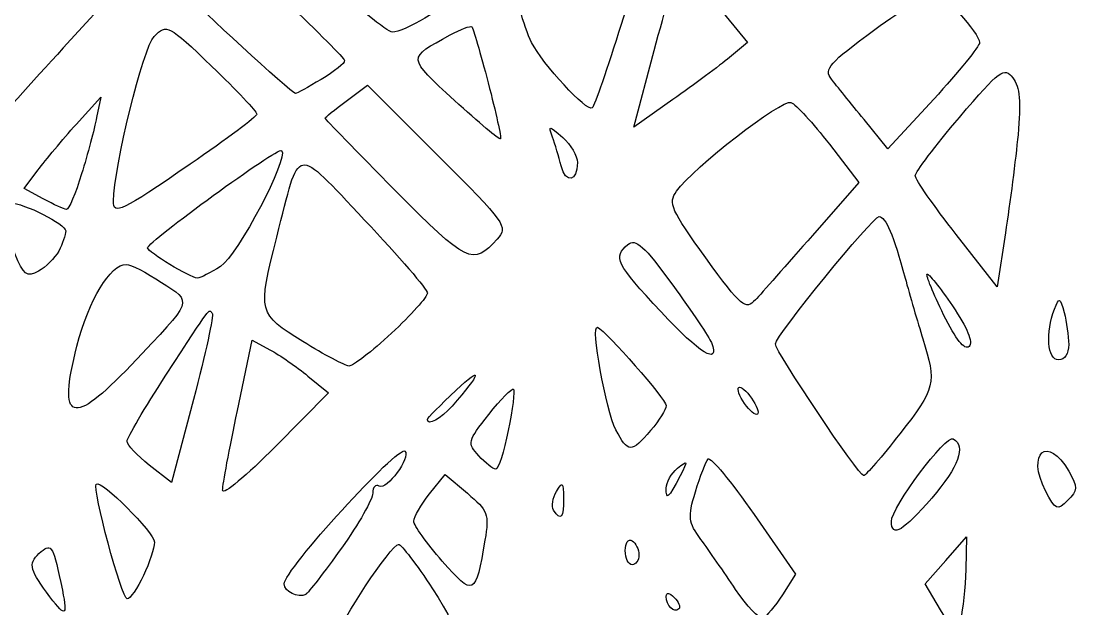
# Model space of a CAD drawing. Header units: centimetres. Extents: x -52 to 49, y -21 to 24.
# Drawn here: x -30.044 to -25.947, y -14.617 to -12.339 of the extents above; entities that cross this region are included whole.
import ezdxf

# ---------------------------------------------------------------- set-up
doc = ezdxf.new("R2010")
doc.units = ezdxf.units.CM
doc.header["$MEASUREMENT"] = 0
doc.layers.add('Layer 1', color=7, linetype='Continuous')

msp = doc.modelspace()

# ---------------------------------------------------------------- linework, layer by layer
at = {"layer": 'Layer 1'}
for points, knots in [([(-28.47842, -12.32713), (-28.47842, -12.32713), (-28.38882, -12.27175), (-28.38882, -12.27175), (-28.38882, -12.27175), (-28.38882, -12.27175), (-28.51946, -12.12208), (-28.51946, -12.12208), (-28.51946, -12.12208), (-28.59131, -12.03976), (-28.7081, -11.91577), (-28.779, -11.84656), (-28.779, -11.84656), (-28.779, -11.84656), (-28.9079, -11.72071), (-28.9079, -11.72071), (-28.9079, -11.72071), (-28.9079, -11.72071), (-29.01265, -11.82852), (-29.01265, -11.82852), (-29.01265, -11.82852), (-29.01265, -11.82852), (-29.1174, -11.93633), (-29.1174, -11.93633), (-29.1174, -11.93633), (-29.1174, -11.93633), (-28.87927, -12.15837), (-28.87927, -12.15837), (-28.87927, -12.15837), (-28.7483, -12.28049), (-28.62469, -12.38088), (-28.60458, -12.38146), (-28.60458, -12.38146), (-28.58447, -12.38204), (-28.5277, -12.3576), (-28.47842, -12.32714), (-28.47842, -12.32714), (-28.47842, -12.32714), (-28.47842, -12.32713), (-28.47842, -12.32713)], [0, 0, 0, 0, 0.0909091, 0.0909091, 0.0909091, 0.0909091, 0.1818182, 0.1818182, 0.1818182, 0.1818182, 0.2727273, 0.2727273, 0.2727273, 0.2727273, 0.3636364, 0.3636364, 0.3636364, 0.3636364, 0.4545455, 0.4545455, 0.4545455, 0.4545455, 0.5454545, 0.5454545, 0.5454545, 0.5454545, 0.6363636, 0.6363636, 0.6363636, 0.6363636, 0.7272727, 0.7272727, 0.7272727, 0.7272727, 0.8181818, 0.8181818, 0.8181818, 0.8181818, 1, 1, 1, 1]), ([(-27.71786, -12.35234), (-27.58707, -11.92992), (-27.58553, -11.93548), (-27.8011, -12.05292), (-27.8011, -12.05292), (-27.89933, -12.10643), (-28.01244, -12.16764), (-28.05247, -12.18893), (-28.05247, -12.18893), (-28.11295, -12.2211), (-28.12239, -12.2396), (-28.10834, -12.29845), (-28.10834, -12.29845), (-28.09904, -12.3374), (-28.0795, -12.39308), (-28.0649, -12.42218), (-28.0649, -12.42218), (-28.02359, -12.50457), (-27.84938, -12.69281), (-27.83031, -12.67567), (-27.83031, -12.67567), (-27.82091, -12.66722), (-27.77031, -12.52172), (-27.71786, -12.35234)], [0, 0, 0, 0, 0.1428571, 0.1428571, 0.1428571, 0.1428571, 0.2857143, 0.2857143, 0.2857143, 0.2857143, 0.4285714, 0.4285714, 0.4285714, 0.4285714, 0.5714286, 0.5714286, 0.5714286, 0.5714286, 0.7142857, 0.7142857, 0.7142857, 0.7142857, 1, 1, 1, 1]), ([(-29.88081, -12.44274), (-29.88081, -12.44274), (-29.65738, -12.19871), (-29.65738, -12.19871), (-29.65738, -12.19871), (-29.65738, -12.19871), (-29.74458, -12.1194), (-29.74458, -12.1194), (-29.74458, -12.1194), (-29.79254, -12.07578), (-29.83946, -12.03975), (-29.84886, -12.03932), (-29.84886, -12.03932), (-29.86635, -12.03853), (-30.25549, -12.45821), (-30.31178, -12.53859), (-30.31178, -12.53859), (-30.33663, -12.57407), (-30.33169, -12.60923), (-30.28752, -12.71128), (-30.28752, -12.71128), (-30.28752, -12.71128), (-30.23205, -12.83942), (-30.23205, -12.83942), (-30.23205, -12.83942), (-30.23205, -12.83942), (-30.16815, -12.7631), (-30.16815, -12.7631), (-30.16815, -12.7631), (-30.133, -12.72112), (-30.0037, -12.57696), (-29.88082, -12.44274), (-29.88082, -12.44274), (-29.88082, -12.44274), (-29.88081, -12.44274), (-29.88081, -12.44274)], [0, 0, 0, 0, 0.1, 0.1, 0.1, 0.1, 0.2, 0.2, 0.2, 0.2, 0.3, 0.3, 0.3, 0.3, 0.4, 0.4, 0.4, 0.4, 0.5, 0.5, 0.5, 0.5, 0.6, 0.6, 0.6, 0.6, 0.7, 0.7, 0.7, 0.7, 0.8, 0.8, 0.8, 0.8, 1, 1, 1, 1]), ([(-28.88078, -12.56509), (-28.82902, -12.53455), (-28.7882, -12.50181), (-28.79008, -12.49233), (-28.79008, -12.49233), (-28.79196, -12.48286), (-28.8937, -12.3801), (-29.01617, -12.26398), (-29.01617, -12.26398), (-29.01617, -12.26398), (-29.23885, -12.05286), (-29.23885, -12.05286), (-29.23885, -12.05286), (-29.23885, -12.05286), (-29.31041, -12.1443), (-29.31041, -12.1443), (-29.31041, -12.1443), (-29.34977, -12.19459), (-29.38197, -12.2428), (-29.38197, -12.25142), (-29.38197, -12.25142), (-29.38197, -12.26422), (-28.99701, -12.61699), (-28.97999, -12.61978), (-28.97999, -12.61978), (-28.97718, -12.62023), (-28.93254, -12.59563), (-28.88077, -12.56509), (-28.88077, -12.56509), (-28.88077, -12.56509), (-28.88078, -12.56509), (-28.88078, -12.56509)], [0, 0, 0, 0, 0.1111111, 0.1111111, 0.1111111, 0.1111111, 0.2222222, 0.2222222, 0.2222222, 0.2222222, 0.3333333, 0.3333333, 0.3333333, 0.3333333, 0.4444444, 0.4444444, 0.4444444, 0.4444444, 0.5555556, 0.5555556, 0.5555556, 0.5555556, 0.6666667, 0.6666667, 0.6666667, 0.6666667, 0.7777778, 0.7777778, 0.7777778, 0.7777778, 1, 1, 1, 1]), ([(-27.29707, -12.47966), (-27.29707, -12.47966), (-27.22728, -12.42218), (-27.22728, -12.42218), (-27.22728, -12.42218), (-27.22728, -12.42218), (-27.35184, -12.27108), (-27.35184, -12.27108), (-27.35184, -12.27108), (-27.42035, -12.18797), (-27.48429, -12.12844), (-27.49395, -12.13879), (-27.49395, -12.13879), (-27.5036, -12.14914), (-27.54678, -12.29083), (-27.58991, -12.45367), (-27.58991, -12.45367), (-27.58991, -12.45367), (-27.66832, -12.74973), (-27.66832, -12.74973), (-27.66832, -12.74973), (-27.66832, -12.74973), (-27.5176, -12.64344), (-27.5176, -12.64344), (-27.5176, -12.64344), (-27.4347, -12.58498), (-27.33547, -12.51128), (-27.29708, -12.47967), (-27.29708, -12.47967), (-27.29708, -12.47967), (-27.29707, -12.47966), (-27.29707, -12.47966)], [0, 0, 0, 0, 0.1111111, 0.1111111, 0.1111111, 0.1111111, 0.2222222, 0.2222222, 0.2222222, 0.2222222, 0.3333333, 0.3333333, 0.3333333, 0.3333333, 0.4444444, 0.4444444, 0.4444444, 0.4444444, 0.5555556, 0.5555556, 0.5555556, 0.5555556, 0.6666667, 0.6666667, 0.6666667, 0.6666667, 0.7777778, 0.7777778, 0.7777778, 0.7777778, 1, 1, 1, 1]), ([(-26.32797, -12.42219), (-26.32749, -12.38834), (-26.47644, -12.22375), (-26.50756, -12.22375), (-26.50756, -12.22375), (-26.52049, -12.22375), (-26.62235, -12.29041), (-26.73391, -12.37188), (-26.73391, -12.37188), (-26.91154, -12.5016), (-26.93251, -12.52543), (-26.90273, -12.5637), (-26.90273, -12.5637), (-26.88402, -12.58773), (-26.82702, -12.65849), (-26.77606, -12.72095), (-26.77606, -12.72095), (-26.77606, -12.72095), (-26.68341, -12.8345), (-26.68341, -12.8345), (-26.68341, -12.8345), (-26.68341, -12.8345), (-26.50588, -12.64157), (-26.50588, -12.64157), (-26.50588, -12.64157), (-26.40824, -12.53546), (-26.32818, -12.43674), (-26.32797, -12.42219)], [0, 0, 0, 0, 0.125, 0.125, 0.125, 0.125, 0.25, 0.25, 0.25, 0.25, 0.375, 0.375, 0.375, 0.375, 0.5, 0.5, 0.5, 0.5, 0.625, 0.625, 0.625, 0.625, 0.75, 0.75, 0.75, 0.75, 1, 1, 1, 1]), ([(-29.38859, -12.89384), (-29.24671, -12.79667), (-29.13062, -12.70924), (-29.13062, -12.69955), (-29.13062, -12.69955), (-29.13062, -12.68986), (-29.20886, -12.60681), (-29.30448, -12.51499), (-29.30448, -12.51499), (-29.47523, -12.35103), (-29.47923, -12.34894), (-29.5284, -12.39835), (-29.5284, -12.39835), (-29.57113, -12.44129), (-29.68585, -12.90593), (-29.68617, -13.03735), (-29.68617, -13.03735), (-29.6863, -13.09193), (-29.65764, -13.0781), (-29.38859, -12.89384)], [0, 0, 0, 0, 0.1666667, 0.1666667, 0.1666667, 0.1666667, 0.3333333, 0.3333333, 0.3333333, 0.3333333, 0.5, 0.5, 0.5, 0.5, 0.6666667, 0.6666667, 0.6666667, 0.6666667, 1, 1, 1, 1]), ([(-28.23322, -12.579), (-28.26339, -12.46381), (-28.292, -12.36565), (-28.29679, -12.36085), (-28.29679, -12.36085), (-28.30158, -12.35606), (-28.33935, -12.37044), (-28.38072, -12.39281), (-28.38072, -12.39281), (-28.54805, -12.48328), (-28.54842, -12.47762), (-28.3641, -12.64629), (-28.3641, -12.64629), (-28.26994, -12.73246), (-28.18962, -12.7997), (-28.18563, -12.7957), (-28.18563, -12.7957), (-28.18163, -12.7917), (-28.20305, -12.69419), (-28.23322, -12.579)], [0, 0, 0, 0, 0.1666667, 0.1666667, 0.1666667, 0.1666667, 0.3333333, 0.3333333, 0.3333333, 0.3333333, 0.5, 0.5, 0.5, 0.5, 0.6666667, 0.6666667, 0.6666667, 0.6666667, 1, 1, 1, 1]), ([(-26.17903, -12.77938), (-26.16684, -12.6531), (-26.17211, -12.59463), (-26.19885, -12.55936), (-26.19885, -12.55936), (-26.23251, -12.51496), (-26.24824, -12.52655), (-26.40634, -12.71225), (-26.40634, -12.71225), (-26.50042, -12.82277), (-26.5774, -12.92455), (-26.5774, -12.93844), (-26.5774, -12.93844), (-26.5774, -12.95233), (-26.50596, -13.05492), (-26.41865, -13.16642), (-26.41865, -13.16642), (-26.41865, -13.16642), (-26.2599, -13.36915), (-26.2599, -13.36915), (-26.2599, -13.36915), (-26.2599, -13.36915), (-26.22777, -13.16025), (-26.22777, -13.16025), (-26.22777, -13.16025), (-26.2101, -13.04535), (-26.18817, -12.87396), (-26.17903, -12.77937), (-26.17903, -12.77937), (-26.17903, -12.77937), (-26.17903, -12.77938), (-26.17903, -12.77938)], [0, 0, 0, 0, 0.1111111, 0.1111111, 0.1111111, 0.1111111, 0.2222222, 0.2222222, 0.2222222, 0.2222222, 0.3333333, 0.3333333, 0.3333333, 0.3333333, 0.4444444, 0.4444444, 0.4444444, 0.4444444, 0.5555556, 0.5555556, 0.5555556, 0.5555556, 0.6666667, 0.6666667, 0.6666667, 0.6666667, 0.7777778, 0.7777778, 0.7777778, 0.7777778, 1, 1, 1, 1]), ([(-28.19844, -13.18408), (-28.15502, -13.13611), (-28.16424, -13.12309), (-28.42716, -12.86106), (-28.42716, -12.86106), (-28.42716, -12.86106), (-28.70112, -12.58803), (-28.70112, -12.58803), (-28.70112, -12.58803), (-28.70112, -12.58803), (-28.78358, -12.64899), (-28.78358, -12.64899), (-28.78358, -12.64899), (-28.82893, -12.68252), (-28.86604, -12.71233), (-28.86604, -12.71524), (-28.86604, -12.71524), (-28.86604, -12.71815), (-28.744, -12.8439), (-28.59484, -12.99469), (-28.59484, -12.99469), (-28.31418, -13.27842), (-28.29298, -13.28855), (-28.19844, -13.18408)], [0, 0, 0, 0, 0.1428571, 0.1428571, 0.1428571, 0.1428571, 0.2857143, 0.2857143, 0.2857143, 0.2857143, 0.4285714, 0.4285714, 0.4285714, 0.4285714, 0.5714286, 0.5714286, 0.5714286, 0.5714286, 0.7142857, 0.7142857, 0.7142857, 0.7142857, 1, 1, 1, 1]), ([(-29.80985, -12.93151), (-29.78653, -12.85511), (-29.7603, -12.75688), (-29.75155, -12.71323), (-29.75155, -12.71323), (-29.75155, -12.71323), (-29.73565, -12.63385), (-29.73565, -12.63385), (-29.73565, -12.63385), (-29.73565, -12.63385), (-29.83106, -12.73968), (-29.83106, -12.73968), (-29.83106, -12.73968), (-29.88353, -12.79789), (-29.9502, -12.87767), (-29.97921, -12.91697), (-29.97921, -12.91697), (-29.97921, -12.91697), (-30.03196, -12.98843), (-30.03196, -12.98843), (-30.03196, -12.98843), (-30.03196, -12.98843), (-29.95833, -13.02836), (-29.95833, -13.02836), (-29.95833, -13.02836), (-29.91783, -13.05032), (-29.8774, -13.06877), (-29.86847, -13.06935), (-29.86847, -13.06935), (-29.85955, -13.06993), (-29.83317, -13.0079), (-29.80985, -12.9315), (-29.80985, -12.9315), (-29.80985, -12.9315), (-29.80985, -12.93151), (-29.80985, -12.93151)], [0, 0, 0, 0, 0.1, 0.1, 0.1, 0.1, 0.2, 0.2, 0.2, 0.2, 0.3, 0.3, 0.3, 0.3, 0.4, 0.4, 0.4, 0.4, 0.5, 0.5, 0.5, 0.5, 0.6, 0.6, 0.6, 0.6, 0.7, 0.7, 0.7, 0.7, 0.8, 0.8, 0.8, 0.8, 1, 1, 1, 1]), ([(-26.97576, -13.16965), (-26.97576, -13.16965), (-26.79584, -12.96461), (-26.79584, -12.96461), (-26.79584, -12.96461), (-26.79584, -12.96461), (-26.91038, -12.81614), (-26.91038, -12.81614), (-26.91038, -12.81614), (-26.97338, -12.73448), (-27.04038, -12.66174), (-27.05927, -12.65449), (-27.05927, -12.65449), (-27.09503, -12.64077), (-27.43944, -12.90769), (-27.50293, -12.99835), (-27.50293, -12.99835), (-27.53581, -13.0453), (-27.52492, -13.07007), (-27.38907, -13.25725), (-27.38907, -13.25725), (-27.24995, -13.44894), (-27.23578, -13.46093), (-27.19726, -13.41946), (-27.19726, -13.41946), (-27.17439, -13.39483), (-27.07471, -13.28242), (-26.97575, -13.16965), (-26.97575, -13.16965), (-26.97575, -13.16965), (-26.97576, -13.16965), (-26.97576, -13.16965)], [0, 0, 0, 0, 0.1111111, 0.1111111, 0.1111111, 0.1111111, 0.2222222, 0.2222222, 0.2222222, 0.2222222, 0.3333333, 0.3333333, 0.3333333, 0.3333333, 0.4444444, 0.4444444, 0.4444444, 0.4444444, 0.5555556, 0.5555556, 0.5555556, 0.5555556, 0.6666667, 0.6666667, 0.6666667, 0.6666667, 0.7777778, 0.7777778, 0.7777778, 0.7777778, 1, 1, 1, 1]), ([(-27.88708, -12.88775), (-27.88708, -12.86176), (-27.91291, -12.81781), (-27.94448, -12.79009), (-27.94448, -12.79009), (-27.99906, -12.74217), (-28.00101, -12.74209), (-27.98405, -12.78845), (-27.98405, -12.78845), (-27.97424, -12.81527), (-27.95905, -12.86579), (-27.95028, -12.90072), (-27.95028, -12.90072), (-27.9326, -12.97118), (-27.88707, -12.96184), (-27.88707, -12.88776), (-27.88707, -12.88776), (-27.88707, -12.88776), (-27.88708, -12.88775), (-27.88708, -12.88775)], [0, 0, 0, 0, 0.1666667, 0.1666667, 0.1666667, 0.1666667, 0.3333333, 0.3333333, 0.3333333, 0.3333333, 0.5, 0.5, 0.5, 0.5, 0.6666667, 0.6666667, 0.6666667, 0.6666667, 1, 1, 1, 1]), ([(-28.60807, -13.54879), (-28.53167, -13.47771), (-28.46916, -13.40783), (-28.46916, -13.3935), (-28.46916, -13.3935), (-28.46916, -13.37917), (-28.57859, -13.25182), (-28.71235, -13.11049), (-28.71235, -13.11049), (-28.98939, -12.81776), (-28.96032, -12.81215), (-29.0529, -13.17626), (-29.0529, -13.17626), (-29.12746, -13.46951), (-29.12628, -13.47426), (-28.95203, -13.58114), (-28.95203, -13.58114), (-28.86836, -13.63246), (-28.78799, -13.67526), (-28.77344, -13.67625), (-28.77344, -13.67625), (-28.75889, -13.67723), (-28.68447, -13.61989), (-28.60808, -13.54881), (-28.60808, -13.54881), (-28.60808, -13.54881), (-28.60807, -13.54879), (-28.60807, -13.54879)], [0, 0, 0, 0, 0.125, 0.125, 0.125, 0.125, 0.25, 0.25, 0.25, 0.25, 0.375, 0.375, 0.375, 0.375, 0.5, 0.5, 0.5, 0.5, 0.625, 0.625, 0.625, 0.625, 0.75, 0.75, 0.75, 0.75, 1, 1, 1, 1]), ([(-29.27157, -13.28989), (-29.20422, -13.24576), (-29.00537, -12.86936), (-29.03419, -12.84055), (-29.03419, -12.84055), (-29.04789, -12.82683), (-29.55396, -13.19451), (-29.55396, -13.21818), (-29.55396, -13.21818), (-29.55396, -13.23397), (-29.38748, -13.33477), (-29.36121, -13.3349), (-29.36121, -13.3349), (-29.34978, -13.3349), (-29.30945, -13.31469), (-29.27157, -13.28988), (-29.27157, -13.28988), (-29.27157, -13.28988), (-29.27157, -13.28989), (-29.27157, -13.28989)], [0, 0, 0, 0, 0.1666667, 0.1666667, 0.1666667, 0.1666667, 0.3333333, 0.3333333, 0.3333333, 0.3333333, 0.5, 0.5, 0.5, 0.5, 0.6666667, 0.6666667, 0.6666667, 0.6666667, 1, 1, 1, 1]), ([(-29.89852, -13.23031), (-29.88363, -13.2025), (-29.87146, -13.16721), (-29.87146, -13.1519), (-29.87146, -13.1519), (-29.87146, -13.12593), (-30.03465, -13.04397), (-30.08636, -13.04397), (-30.08636, -13.04397), (-30.12183, -13.04397), (-30.11411, -13.13252), (-30.06929, -13.23978), (-30.06929, -13.23978), (-30.03429, -13.32354), (-30.0222, -13.33258), (-29.97729, -13.30855), (-29.97729, -13.30855), (-29.94885, -13.29333), (-29.91341, -13.25812), (-29.89852, -13.23031)], [0, 0, 0, 0, 0.1666667, 0.1666667, 0.1666667, 0.1666667, 0.3333333, 0.3333333, 0.3333333, 0.3333333, 0.5, 0.5, 0.5, 0.5, 0.6666667, 0.6666667, 0.6666667, 0.6666667, 1, 1, 1, 1]), ([(-26.63693, -13.93865), (-26.49907, -13.76177), (-26.49438, -13.74242), (-26.54784, -13.57122), (-26.54784, -13.57122), (-26.56796, -13.50678), (-26.59897, -13.40048), (-26.61674, -13.335), (-26.61674, -13.335), (-26.66248, -13.16649), (-26.69192, -13.09687), (-26.71746, -13.09687), (-26.71746, -13.09687), (-26.74194, -13.09687), (-27.1198, -13.56051), (-27.1198, -13.59054), (-27.1198, -13.59054), (-27.1198, -13.61846), (-26.7956, -14.10248), (-26.77784, -14.10109), (-26.77784, -14.10109), (-26.76947, -14.10043), (-26.70606, -14.02733), (-26.63694, -13.93865), (-26.63694, -13.93865), (-26.63694, -13.93865), (-26.63693, -13.93865), (-26.63693, -13.93865)], [0, 0, 0, 0, 0.125, 0.125, 0.125, 0.125, 0.25, 0.25, 0.25, 0.25, 0.375, 0.375, 0.375, 0.375, 0.5, 0.5, 0.5, 0.5, 0.625, 0.625, 0.625, 0.625, 0.75, 0.75, 0.75, 0.75, 1, 1, 1, 1]), ([(-27.36791, -13.58524), (-27.37539, -13.56574), (-27.44295, -13.46533), (-27.51803, -13.3621), (-27.51803, -13.3621), (-27.62839, -13.21037), (-27.66161, -13.18028), (-27.69144, -13.20503), (-27.69144, -13.20503), (-27.75013, -13.25374), (-27.73802, -13.2784), (-27.56297, -13.46659), (-27.56297, -13.46659), (-27.41247, -13.62838), (-27.33275, -13.67688), (-27.36791, -13.58525), (-27.36791, -13.58525), (-27.36791, -13.58525), (-27.36791, -13.58524), (-27.36791, -13.58524)], [0, 0, 0, 0, 0.1666667, 0.1666667, 0.1666667, 0.1666667, 0.3333333, 0.3333333, 0.3333333, 0.3333333, 0.5, 0.5, 0.5, 0.5, 0.6666667, 0.6666667, 0.6666667, 0.6666667, 1, 1, 1, 1]), ([(-29.61793, -13.67234), (-29.37223, -13.41355), (-29.37904, -13.4321), (-29.50027, -13.35188), (-29.50027, -13.35188), (-29.55828, -13.31349), (-29.6195, -13.28208), (-29.63631, -13.28208), (-29.63631, -13.28208), (-29.69859, -13.28208), (-29.78167, -13.41942), (-29.82787, -13.59875), (-29.82787, -13.59875), (-29.90405, -13.89448), (-29.84762, -13.91427), (-29.61794, -13.67234), (-29.61794, -13.67234), (-29.61794, -13.67234), (-29.61793, -13.67234), (-29.61793, -13.67234)], [0, 0, 0, 0, 0.1666667, 0.1666667, 0.1666667, 0.1666667, 0.3333333, 0.3333333, 0.3333333, 0.3333333, 0.5, 0.5, 0.5, 0.5, 0.6666667, 0.6666667, 0.6666667, 0.6666667, 1, 1, 1, 1]), ([(-26.43307, -13.44291), (-26.48245, -13.37054), (-26.52677, -13.31524), (-26.53154, -13.32001), (-26.53154, -13.32001), (-26.53631, -13.32478), (-26.50744, -13.39553), (-26.46738, -13.47721), (-26.46738, -13.47721), (-26.42039, -13.57301), (-26.38544, -13.61664), (-26.36891, -13.60011), (-26.36891, -13.60011), (-26.35238, -13.58358), (-26.37516, -13.52778), (-26.43307, -13.4429), (-26.43307, -13.4429), (-26.43307, -13.4429), (-26.43307, -13.44291), (-26.43307, -13.44291)], [0, 0, 0, 0, 0.1666667, 0.1666667, 0.1666667, 0.1666667, 0.3333333, 0.3333333, 0.3333333, 0.3333333, 0.5, 0.5, 0.5, 0.5, 0.6666667, 0.6666667, 0.6666667, 0.6666667, 1, 1, 1, 1]), ([(-29.30336, -13.47094), (-29.31854, -13.45576), (-29.30208, -13.43368), (-29.48294, -13.71178), (-29.48294, -13.71178), (-29.56566, -13.83898), (-29.63333, -13.9542), (-29.63333, -13.96783), (-29.63333, -13.96783), (-29.63333, -13.98146), (-29.59467, -14.02287), (-29.54742, -14.05985), (-29.54742, -14.05985), (-29.54742, -14.05985), (-29.46151, -14.12708), (-29.46151, -14.12708), (-29.46151, -14.12708), (-29.46151, -14.12708), (-29.37619, -13.80525), (-29.37619, -13.80525), (-29.37619, -13.80525), (-29.32927, -13.62824), (-29.29649, -13.4778), (-29.30335, -13.47094), (-29.30335, -13.47094), (-29.30335, -13.47094), (-29.30336, -13.47094), (-29.30336, -13.47094)], [0, 0, 0, 0, 0.125, 0.125, 0.125, 0.125, 0.25, 0.25, 0.25, 0.25, 0.375, 0.375, 0.375, 0.375, 0.5, 0.5, 0.5, 0.5, 0.625, 0.625, 0.625, 0.625, 0.75, 0.75, 0.75, 0.75, 1, 1, 1, 1]), ([(-25.98244, -13.59297), (-25.98265, -13.56023), (-25.99059, -13.50431), (-26.00011, -13.46871), (-26.00011, -13.46871), (-26.01614, -13.40876), (-26.01891, -13.40778), (-26.03758, -13.45548), (-26.03758, -13.45548), (-26.07325, -13.54662), (-26.06475, -13.6525), (-26.02177, -13.6525), (-26.02177, -13.6525), (-25.99814, -13.6525), (-25.98223, -13.62841), (-25.98244, -13.59297)], [0, 0, 0, 0, 0.2, 0.2, 0.2, 0.2, 0.4, 0.4, 0.4, 0.4, 0.6, 0.6, 0.6, 0.6, 1, 1, 1, 1]), ([(-27.6035, -13.9262), (-27.57029, -13.88755), (-27.54313, -13.84414), (-27.54313, -13.82972), (-27.54313, -13.82972), (-27.54313, -13.8053), (-27.7738, -13.54245), (-27.80968, -13.52599), (-27.80968, -13.52599), (-27.83768, -13.51314), (-27.77752, -13.84734), (-27.7381, -13.92369), (-27.7381, -13.92369), (-27.69158, -14.01377), (-27.67897, -14.01401), (-27.60351, -13.92618), (-27.60351, -13.92618), (-27.60351, -13.92618), (-27.6035, -13.9262), (-27.6035, -13.9262)], [0, 0, 0, 0, 0.1666667, 0.1666667, 0.1666667, 0.1666667, 0.3333333, 0.3333333, 0.3333333, 0.3333333, 0.5, 0.5, 0.5, 0.5, 0.6666667, 0.6666667, 0.6666667, 0.6666667, 1, 1, 1, 1]), ([(-28.93219, -13.71494), (-28.97585, -13.67907), (-29.04241, -13.63316), (-29.08011, -13.61292), (-29.08011, -13.61292), (-29.08011, -13.61292), (-29.14865, -13.57613), (-29.14865, -13.57613), (-29.14865, -13.57613), (-29.14865, -13.57613), (-29.20579, -13.84843), (-29.20579, -13.84843), (-29.20579, -13.84843), (-29.23722, -13.9982), (-29.26293, -14.13739), (-29.26293, -14.15774), (-29.26293, -14.15774), (-29.26293, -14.17809), (-29.17066, -14.10147), (-29.05788, -13.98746), (-29.05788, -13.98746), (-29.05788, -13.98746), (-28.85283, -13.78016), (-28.85283, -13.78016), (-28.85283, -13.78016), (-28.85283, -13.78016), (-28.93221, -13.71493), (-28.93221, -13.71493), (-28.93221, -13.71493), (-28.93221, -13.71493), (-28.93219, -13.71494), (-28.93219, -13.71494)], [0, 0, 0, 0, 0.1111111, 0.1111111, 0.1111111, 0.1111111, 0.2222222, 0.2222222, 0.2222222, 0.2222222, 0.3333333, 0.3333333, 0.3333333, 0.3333333, 0.4444444, 0.4444444, 0.4444444, 0.4444444, 0.5555556, 0.5555556, 0.5555556, 0.5555556, 0.6666667, 0.6666667, 0.6666667, 0.6666667, 0.7777778, 0.7777778, 0.7777778, 0.7777778, 1, 1, 1, 1]), ([(-28.3733, -13.83109), (-28.26025, -13.70208), (-28.25241, -13.67103), (-28.35797, -13.77031), (-28.35797, -13.77031), (-28.41913, -13.82784), (-28.46916, -13.87844), (-28.46916, -13.88276), (-28.46916, -13.88276), (-28.46916, -13.90951), (-28.41772, -13.88178), (-28.3733, -13.83109)], [0, 0, 0, 0, 0.25, 0.25, 0.25, 0.25, 0.5, 0.5, 0.5, 0.5, 1, 1, 1, 1]), ([(-28.15532, -13.9259), (-28.13876, -13.84344), (-28.12973, -13.77145), (-28.13525, -13.76593), (-28.13525, -13.76593), (-28.14077, -13.76041), (-28.18384, -13.80456), (-28.23095, -13.86405), (-28.23095, -13.86405), (-28.31359, -13.96839), (-28.31496, -13.97404), (-28.26973, -14.02402), (-28.26973, -14.02402), (-28.24394, -14.05252), (-28.21442, -14.07583), (-28.20414, -14.07583), (-28.20414, -14.07583), (-28.19385, -14.07583), (-28.17189, -14.00836), (-28.15532, -13.9259)], [0, 0, 0, 0, 0.1666667, 0.1666667, 0.1666667, 0.1666667, 0.3333333, 0.3333333, 0.3333333, 0.3333333, 0.5, 0.5, 0.5, 0.5, 0.6666667, 0.6666667, 0.6666667, 0.6666667, 1, 1, 1, 1]), ([(-27.20531, -13.81125), (-27.22349, -13.78215), (-27.2475, -13.75833), (-27.25868, -13.75833), (-27.25868, -13.75833), (-27.26985, -13.75833), (-27.26413, -13.78214), (-27.24595, -13.81125), (-27.24595, -13.81125), (-27.22777, -13.84035), (-27.20376, -13.86417), (-27.19258, -13.86417), (-27.19258, -13.86417), (-27.18141, -13.86417), (-27.18713, -13.84036), (-27.20531, -13.81125)], [0, 0, 0, 0, 0.2, 0.2, 0.2, 0.2, 0.4, 0.4, 0.4, 0.4, 0.6, 0.6, 0.6, 0.6, 1, 1, 1, 1]), ([(-26.51348, -14.18828), (-26.40826, -14.06552), (-26.38041, -13.98858), (-26.43009, -13.95787), (-26.43009, -13.95787), (-26.45799, -13.94063), (-26.67, -14.22404), (-26.67, -14.27857), (-26.67, -14.27857), (-26.67, -14.3429), (-26.62256, -14.31553), (-26.51348, -14.18827), (-26.51348, -14.18827), (-26.51348, -14.18827), (-26.51348, -14.18828), (-26.51348, -14.18828)], [0, 0, 0, 0, 0.2, 0.2, 0.2, 0.2, 0.4, 0.4, 0.4, 0.4, 0.6, 0.6, 0.6, 0.6, 1, 1, 1, 1]), ([(-25.98234, -14.08388), (-26.06305, -13.94072), (-26.1482, -14.01307), (-26.07212, -14.16018), (-26.07212, -14.16018), (-26.0332, -14.23545), (-26.02716, -14.23808), (-25.98657, -14.1975), (-25.98657, -14.1975), (-25.94735, -14.15828), (-25.94692, -14.14671), (-25.98234, -14.08389), (-25.98234, -14.08389), (-25.98234, -14.08389), (-25.98234, -14.08388), (-25.98234, -14.08388)], [0, 0, 0, 0, 0.2, 0.2, 0.2, 0.2, 0.4, 0.4, 0.4, 0.4, 0.6, 0.6, 0.6, 0.6, 1, 1, 1, 1]), ([(-28.80206, -14.38175), (-28.73539, -14.28832), (-28.68084, -14.19246), (-28.68084, -14.16875), (-28.68084, -14.16875), (-28.68084, -14.14503), (-28.66946, -14.13266), (-28.65554, -14.14126), (-28.65554, -14.14126), (-28.62739, -14.15866), (-28.5327, -14.02994), (-28.55629, -14.00635), (-28.55629, -14.00635), (-28.58131, -13.98132), (-29.02479, -14.46813), (-29.02479, -14.52062), (-29.02479, -14.52062), (-29.02479, -14.5502), (-28.96921, -14.5773), (-28.94096, -14.56151), (-28.94096, -14.56151), (-28.93123, -14.55608), (-28.86873, -14.47518), (-28.80205, -14.38175), (-28.80205, -14.38175), (-28.80205, -14.38175), (-28.80206, -14.38175), (-28.80206, -14.38175)], [0, 0, 0, 0, 0.125, 0.125, 0.125, 0.125, 0.25, 0.25, 0.25, 0.25, 0.375, 0.375, 0.375, 0.375, 0.5, 0.5, 0.5, 0.5, 0.625, 0.625, 0.625, 0.625, 0.75, 0.75, 0.75, 0.75, 1, 1, 1, 1]), ([(-27.48946, -14.10229), (-27.45802, -14.04179), (-27.45884, -14.03924), (-27.49911, -14.07246), (-27.49911, -14.07246), (-27.52332, -14.09243), (-27.54313, -14.12716), (-27.54313, -14.14963), (-27.54313, -14.14963), (-27.54313, -14.19767), (-27.53556, -14.19099), (-27.48947, -14.10229), (-27.48947, -14.10229), (-27.48947, -14.10229), (-27.48946, -14.10229), (-27.48946, -14.10229)], [0, 0, 0, 0, 0.2, 0.2, 0.2, 0.2, 0.4, 0.4, 0.4, 0.4, 0.6, 0.6, 0.6, 0.6, 1, 1, 1, 1]), ([(-27.09258, -14.56329), (-27.09258, -14.56329), (-27.04162, -14.48281), (-27.04162, -14.48281), (-27.04162, -14.48281), (-27.04162, -14.48281), (-27.20267, -14.25135), (-27.20267, -14.25135), (-27.20267, -14.25135), (-27.29125, -14.12405), (-27.37114, -14.02731), (-27.38021, -14.03638), (-27.38021, -14.03638), (-27.38928, -14.04545), (-27.41158, -14.10268), (-27.42977, -14.16356), (-27.42977, -14.16356), (-27.45967, -14.26364), (-27.45762, -14.28138), (-27.4084, -14.34861), (-27.4084, -14.34861), (-27.37846, -14.38951), (-27.3179, -14.47641), (-27.27382, -14.54172), (-27.27382, -14.54172), (-27.22974, -14.60704), (-27.18239, -14.65671), (-27.1686, -14.65212), (-27.1686, -14.65212), (-27.15481, -14.64752), (-27.1206, -14.60755), (-27.09258, -14.56328), (-27.09258, -14.56328), (-27.09258, -14.56328), (-27.09258, -14.56329), (-27.09258, -14.56329)], [0, 0, 0, 0, 0.1, 0.1, 0.1, 0.1, 0.2, 0.2, 0.2, 0.2, 0.3, 0.3, 0.3, 0.3, 0.4, 0.4, 0.4, 0.4, 0.5, 0.5, 0.5, 0.5, 0.6, 0.6, 0.6, 0.6, 0.7, 0.7, 0.7, 0.7, 0.8, 0.8, 0.8, 0.8, 1, 1, 1, 1]), ([(-29.5702, -14.48855), (-29.54671, -14.43905), (-29.5275, -14.38091), (-29.5275, -14.35934), (-29.5275, -14.35934), (-29.5275, -14.32147), (-29.73426, -14.11502), (-29.75321, -14.13397), (-29.75321, -14.13397), (-29.76969, -14.15045), (-29.65401, -14.57854), (-29.63308, -14.57854), (-29.63308, -14.57854), (-29.62199, -14.57854), (-29.59369, -14.53805), (-29.57021, -14.48855), (-29.57021, -14.48855), (-29.57021, -14.48855), (-29.5702, -14.48855), (-29.5702, -14.48855)], [0, 0, 0, 0, 0.1666667, 0.1666667, 0.1666667, 0.1666667, 0.3333333, 0.3333333, 0.3333333, 0.3333333, 0.5, 0.5, 0.5, 0.5, 0.6666667, 0.6666667, 0.6666667, 0.6666667, 1, 1, 1, 1]), ([(-28.24596, -14.3508), (-28.22908, -14.25049), (-28.23433, -14.23652), (-28.3142, -14.16931), (-28.3142, -14.16931), (-28.3142, -14.16931), (-28.40074, -14.09649), (-28.40074, -14.09649), (-28.40074, -14.09649), (-28.40074, -14.09649), (-28.46128, -14.17215), (-28.46128, -14.17215), (-28.46128, -14.17215), (-28.49458, -14.21376), (-28.52188, -14.26101), (-28.52195, -14.27716), (-28.52195, -14.27716), (-28.52203, -14.2933), (-28.47225, -14.36312), (-28.41134, -14.43232), (-28.41134, -14.43232), (-28.28883, -14.5715), (-28.28259, -14.56842), (-28.24596, -14.3508)], [0, 0, 0, 0, 0.1428571, 0.1428571, 0.1428571, 0.1428571, 0.2857143, 0.2857143, 0.2857143, 0.2857143, 0.4285714, 0.4285714, 0.4285714, 0.4285714, 0.5714286, 0.5714286, 0.5714286, 0.5714286, 0.7142857, 0.7142857, 0.7142857, 0.7142857, 1, 1, 1, 1]), ([(-27.9408, -14.18828), (-27.94149, -14.12586), (-27.94546, -14.12213), (-27.96869, -14.16203), (-27.96869, -14.16203), (-27.98359, -14.18761), (-27.98848, -14.22035), (-27.97955, -14.23479), (-27.97955, -14.23479), (-27.95219, -14.27905), (-27.93996, -14.26437), (-27.9408, -14.18828)], [0, 0, 0, 0, 0.25, 0.25, 0.25, 0.25, 0.5, 0.5, 0.5, 0.5, 1, 1, 1, 1]), ([(-26.3816, -14.46517), (-26.3816, -14.46517), (-26.37896, -14.33857), (-26.37896, -14.33857), (-26.37896, -14.33857), (-26.37896, -14.33857), (-26.4589, -14.42962), (-26.4589, -14.42962), (-26.4589, -14.42962), (-26.4589, -14.42962), (-26.53884, -14.52067), (-26.53884, -14.52067), (-26.53884, -14.52067), (-26.53884, -14.52067), (-26.47962, -14.62104), (-26.47962, -14.62104), (-26.47962, -14.62104), (-26.42151, -14.71953), (-26.42006, -14.72019), (-26.40231, -14.65659), (-26.40231, -14.65659), (-26.39236, -14.62094), (-26.38304, -14.5348), (-26.38159, -14.46517), (-26.38159, -14.46517), (-26.38159, -14.46517), (-26.3816, -14.46517), (-26.3816, -14.46517)], [0, 0, 0, 0, 0.125, 0.125, 0.125, 0.125, 0.25, 0.25, 0.25, 0.25, 0.375, 0.375, 0.375, 0.375, 0.5, 0.5, 0.5, 0.5, 0.625, 0.625, 0.625, 0.625, 0.75, 0.75, 0.75, 0.75, 1, 1, 1, 1]), ([(-29.88456, -14.54547), (-29.91913, -14.37373), (-29.92575, -14.36154), (-29.96629, -14.39518), (-29.96629, -14.39518), (-30.01686, -14.43715), (-30.01373, -14.46136), (-29.94586, -14.55315), (-29.94586, -14.55315), (-29.87232, -14.65262), (-29.86323, -14.65148), (-29.88456, -14.54546), (-29.88456, -14.54546), (-29.88456, -14.54546), (-29.88456, -14.54547), (-29.88456, -14.54547)], [0, 0, 0, 0, 0.2, 0.2, 0.2, 0.2, 0.4, 0.4, 0.4, 0.4, 0.6, 0.6, 0.6, 0.6, 1, 1, 1, 1]), ([(-28.38322, -14.97384), (-28.30902, -14.82783), (-28.32388, -14.7301), (-28.44932, -14.53915), (-28.44932, -14.53915), (-28.51117, -14.44501), (-28.57025, -14.36773), (-28.58063, -14.36743), (-28.58063, -14.36743), (-28.60849, -14.36661), (-28.81816, -14.68274), (-28.80832, -14.71072), (-28.80832, -14.71072), (-28.78804, -14.76837), (-28.48635, -15.08263), (-28.45937, -15.07421), (-28.45937, -15.07421), (-28.44293, -15.06908), (-28.40867, -15.02392), (-28.38323, -14.97385), (-28.38323, -14.97385), (-28.38323, -14.97385), (-28.38322, -14.97384), (-28.38322, -14.97384)], [0, 0, 0, 0, 0.1428571, 0.1428571, 0.1428571, 0.1428571, 0.2857143, 0.2857143, 0.2857143, 0.2857143, 0.4285714, 0.4285714, 0.4285714, 0.4285714, 0.5714286, 0.5714286, 0.5714286, 0.5714286, 0.7142857, 0.7142857, 0.7142857, 0.7142857, 1, 1, 1, 1]), ([(-27.64896, -14.40812), (-27.64896, -14.38715), (-27.66087, -14.36264), (-27.67542, -14.35364), (-27.67542, -14.35364), (-27.68997, -14.34465), (-27.70188, -14.3618), (-27.70188, -14.39177), (-27.70188, -14.39177), (-27.70188, -14.42173), (-27.68997, -14.44625), (-27.67542, -14.44625), (-27.67542, -14.44625), (-27.66087, -14.44625), (-27.64896, -14.42909), (-27.64896, -14.40812)], [0, 0, 0, 0, 0.2, 0.2, 0.2, 0.2, 0.4, 0.4, 0.4, 0.4, 0.6, 0.6, 0.6, 0.6, 1, 1, 1, 1]), ([(-27.51182, -14.57281), (-27.53081, -14.55383), (-27.54313, -14.55226), (-27.54313, -14.56884), (-27.54313, -14.56884), (-27.54313, -14.60416), (-27.51184, -14.63545), (-27.49418, -14.61779), (-27.49418, -14.61779), (-27.48666, -14.61027), (-27.4946, -14.59003), (-27.51182, -14.57281)], [0, 0, 0, 0, 0.25, 0.25, 0.25, 0.25, 0.5, 0.5, 0.5, 0.5, 1, 1, 1, 1])]:
    msp.add_open_spline(points, degree=3, knots=knots, dxfattribs=at)

doc.saveas('drawing.dxf')
